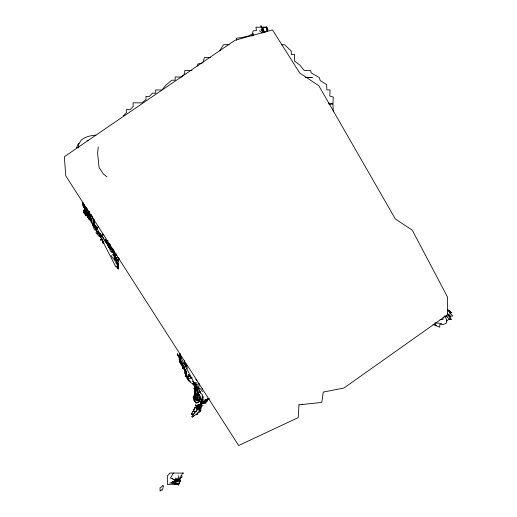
<?xml version="1.0" encoding="UTF-8"?>
<svg xmlns="http://www.w3.org/2000/svg" width="517" height="517" viewBox="0 0 517 517"><rect width="100%" height="100%" fill="white"/><g stroke="black" fill="none" stroke-linecap="round" stroke-linejoin="round"><path stroke-width="0.78" d="M96.065 229.412L96.065 230.75L97.571 233.542M184.53 364.155L184.537 360.588M185.235 376.046L185.881 375.426L185.849 376.298L185.235 376.072L186.055 376.046M443.198 318.194L443.205 316.843M100.556 234.162L100.55 235.855L98.611 232.585L100.556 234.162L99.671 233.484L98.114 230.492M195.109 394.458L195.122 393.172M102.902 240.896L102.883 242.977L104.007 243.701M179.373 358.455L179.347 360.259L179.128 359.024L179.522 358.52M195.109 391.537L195.122 390.361L195.051 391.072M195.038 394.988L195.672 393.993L195.342 398.387L195.672 399.105L197.759 398.775L197.746 393.23M91.761 219.667L91.496 218.103L90.973 218.348L89.034 212.946L89.06 211.149M111.065 255.34L112.247 257.531L114.444 259.663L115.291 258.326L117.21 262.293L116.415 264.206L115.905 262.061L116.163 258.196L115.259 255.902L113.43 254.228L113.714 255.249M88.756 215.867L88.782 214.652L86.371 214.917L86.384 215.253L85.996 214.62L85.841 213.082L86.727 212.422M89.473 218.277L89.46 218.891L88.717 219.001L88.355 217.082L87.631 217.327L87.509 216.138L88.291 216.326L88.245 218.161L88.859 217.437L87.631 217.327L87.509 216.138M185.849 372.673L185.836 372.221L185.493 372.363L185.836 372.221M179.632 358.96L179.645 358.455M91.063 216.306L89.06 216.125L89.04 211.563M180.09 353.854L179.632 355.198L180.918 357.602L179.412 359.179L179.838 360.756L180.672 361.435L179.845 360.259L179.709 356.181M116.564 258.506L116.532 259.605L119.466 258.907M185.868 374.773L185.849 375.31L185.597 374.76M206.722 400.365L206.664 401.211L205.592 401.386L205.533 399.505M185.403 370.521L182.443 368.02L182.643 365.467L183.134 367.316L185.319 370.424M201.191 399.467L200.783 399.37L201.197 399.163M117.585 262.869L118.141 264.161L118.322 268.413L117.456 266.862L115.769 266.727L100.996 238.014L88.866 217.36L88.866 217.696L86.139 212.313L82.894 202.858L83.063 205.973L85.796 209.379L86.565 213.101L86.274 214.594L87.043 214.587L87.528 215.208L87.018 215.654L86.914 214.594L87.018 215.654M197.513 406.226L196.899 406.459L196.919 405.903L198.043 406.737M201.811 403.053L203.039 402.375L205.495 402.556L206.005 401.211L205.327 400.74L207.414 400.597M198.127 394.458L198.315 393.23L197.752 392.804L197.494 389.32M85.189 207.905L85.234 206.664L85.951 208.778M94.359 219.971L94.133 224.191L96.233 226.207M205.495 401.179L206.147 401.315L206.167 400.83L205.495 401.102L206.147 401.315L206.897 400.455L206.509 400.656M170.003 484.539L167.392 484.403L167.353 475.976L169.893 473.036L183.445 473.12L182.546 473.113M206.109 399.693L206.832 399.402L206.109 400.578L205.514 400.597L205.404 399.945M84.517 209.689L83.832 210.723L84.51 211.149L83.883 212.009L84 212.7L85.622 215.201L85.596 211.763M447.328 310.355L450.074 311.531L449.784 316.197L447.27 314.297M174.946 479.13L176.071 479.311L177.176 480.403L176.698 481.114L175.664 480.603L174.591 481.469M94.346 219.919L94.133 224.191L92.601 216.946M114.444 259.663L114.406 256.206L113.43 254.228M185.881 375.426L185.849 376.298M102.999 241.019L102.883 242.977L103.859 242.163M196.247 387.763L195.6 387.672L195.691 389.456L196.673 388.913L195.956 389.992L197.048 390.083L197.759 391.014M206.638 400.468L206.794 400.798L207.336 399.273M206.109 400.578L205.495 400.895L206.664 401.211L206.109 401.36L206.128 400.998M200.628 405.373L201.649 403.674L201.462 405.218L199.523 405.722L201.507 404.533L201.462 405.218L200.169 405.554M199.355 408.236L199.446 407.028L198.573 407.654L199.11 404.889L200.867 405.735L198.399 407.499M200.325 405.787L200.861 404.281M85.622 215.201L84.937 210.988L85.622 209.43L87.341 209.43L85.551 209.605L85.622 208.616M194.049 398.917L194.153 397.599M197.488 406.517L197.63 404.643L199.368 405.457M194.192 409.768L194.806 407.551L196.033 407.642M181.092 361.105L181.144 362.359L180.944 361.131L179.754 360.381L179.341 357.842M201.132 402.207L200.538 404.346L202.231 403.906L201.921 400.597L203.847 402.058L201.876 403.176L201.947 401.244M179.806 358.824L179.632 355.198L193.81 382.186L198.967 394.458L199.349 394.426L201.081 398.252L201.443 401.825L200.764 410.821L197.378 413.167M84.555 212.758L84.807 213.644M112.118 252.761L112.183 252.044L111.569 251.52M185.157 370.101L184.588 369.791L184.756 368.059L181.965 364.382L181.939 365.874L182.482 366.857L183.134 367.316L180.885 363.167L181.635 364.427M85.324 211.847L84.155 212.868L84.336 210.994M85.854 214.18L86.682 213.275L85.841 213.082L86.591 212.745L85.777 214.271M86.274 214.594L85.79 213.954L86.468 213.437L87.018 214.594L87.761 213.818M200.738 404.895L200.661 405.593L198.392 405.115L197.862 405.496L198.16 406.621M98.269 146.99L97.59 153.006L99.057 167.469L103.355 173.958L106.974 176.885M172.323 481.876L172.743 481.721L172.581 482.794L172.348 481.67L175.373 481.631L175.263 482.245L173.492 482.439M181.254 362.029L181.441 363.89L181.312 362.449L180.181 360.595M194.657 394.18L194.444 395.686L196.899 395.143L195.672 395.266L196.899 394.684L197.927 395.686L197.307 396.914M199.303 409.697L199.614 407.454L200.596 406.982L198.638 408.508L199.303 409.697L199.368 411.286L199.316 408.844L196.428 410.53L194.812 412.87M97.7 229.703L97.383 228.029L96.388 226.931L94.708 225.619L94.029 225.78L93.06 224.74L93.319 223.053L94.223 223.984M202.522 391.66L200.35 388.629L198.709 387.84L199.316 383.827L196.279 384.512L195.646 383.065L192.208 381.346M194.838 395.686L194.65 396.914L195.316 398.142L194.599 398.142L196.37 398.142L196.958 396.888L196.899 394.684M179.858 481.631L179.393 480.19L179.813 480.325L179.625 483.124L178.371 484.229L173.021 482.82L171.502 482.859L172.31 483.873L177.253 484.086L178.494 484.978L179.709 482.859L178.371 484.229L178.494 484.978M180.006 353.615L179.761 355.173L178.287 355.192L177.26 353.706L179.05 357.854M101.571 238.505L100.886 237.251M198.379 410.071L198.547 409.18M195.672 389.275L194.166 388.441L195.058 386.955L194.806 387.504M194.444 396.235L194.373 400.339L195.672 402.833L196.899 403.047L198.702 402.142L199.31 401.198L199.355 399.596M108.499 247.527L109.242 247.055L108.88 246.486L109.165 247.236L108.247 246.512L107.53 243.946M163.165 487.169L163.417 485.961L162.752 485.289L162.125 486.542L160.07 487.77L160.089 491.15L161.614 489.696L162.028 490.168L162.59 489.754L163.036 487.77M200.105 404.281L200.635 401.825L198.903 398.355M184.756 368.059L184.194 368.576L183.012 366.139M194.444 398.31L194.696 395.686M172.348 481.67L172.2 482.309L172.743 481.721M182.669 366.934L182.831 366.223M115.233 256.329L115.278 256.749L114.483 255.327L114.651 253.711L113.74 254.151L114.638 255.792L113.423 252.781L111.569 252.044M180.931 360.872L180.84 361.519L179.838 360.756M185.849 373.701L185.849 374.689L185.849 372.77M207.304 399.311L207.143 399.984L207.563 399.932L207.304 399.311L207.375 400.009L206.348 401.114M194.89 394.148L194.987 393.767M179.554 481.068L173.57 482.859L175.761 482.729M179.586 479.001L179.91 477.792M91.477 221.412L91.166 222.581L91.567 221.231M85.79 211.149L87.593 211.182L87.16 209.43L85.622 209.275L86.753 209.702M206.722 401.606L206.903 401.121L206.109 401.715L205.682 401.211L206.109 401.728L206.903 401.121M203.078 62.176L204.396 57.581L210.678 57.594M198.295 394.471L198.127 395.04L199.355 395.085M205.882 401.967L206.109 401.211L206.671 401.211L205.882 401.967L205.495 401.509M184.194 366.999L184.007 367.6L185.377 370.153M85.344 210.277L84.155 212.868M208.868 398.885L207.55 399.673L207.84 398.749M189.293 376.35L189.539 375.588L190.586 377.313L189.293 376.35L188.55 374.663M179.405 480.306L180.291 477.553M103.969 235.112L102.721 233.884L102.056 235.92L103.555 238.46M118.38 266.746L118.328 268.775L117.107 266.772L118.348 269.099L118.471 266.772L118.322 268.717L117.598 266.791L116.92 266.791M179.709 482.859L174.365 483.951L174.488 484.287L177.253 483.873M200.764 403.195L201.901 401.47M194.444 396.306L194.65 395.518L194.192 394.865L195.962 394.71M206.037 400.158L206.289 400.688L207.149 399.37L207.201 399.977L206.057 399.977L205.514 400.597M105.985 242.428L108.499 244.289L108.26 245.905L107.278 244.063M192.208 377.908L187.981 378.916L187.529 377.908L188.77 374.47L187.981 378.916L190.418 381.346M195.025 387.13L195.096 386.548L194.095 388.086L194.592 388.267M181.312 362.449L181.881 362.514L181.312 362.449L181.629 362.191L181.751 362.591M194.243 409.212L194.405 408.798L192.938 411.797L194.411 409.193M182.507 473.288L181.506 475.847L180.11 476.293M201.817 402.084L200.493 404.313L201.811 403.286L202.231 403.906L200.926 403.221L201.837 401.838L201.708 401.25M172.31 483.873L173.647 482.561M185.325 370.527L184.705 372.053L186.191 372.259M111.142 249.692L109.759 248.36L111.504 248.69L112.195 250.803L113.41 252.037L114.315 252.167L113.449 254.493M184.343 364.563L184.763 364.711L185.067 363.981M100.24 235.991L102.095 236.508L102.36 235.881M173.583 484.125L173.809 483.576M200.312 405.923L201.507 404.533M193.888 413.51L191.923 416.553L192.285 417.29L195.497 414.731L196.958 414.156L199.071 411.648L200.719 406.737L200.79 407.157M207.556 399.37L207.666 399.899L206.503 400.597L207.007 400.591M76.645 147.545L78.338 143.584L78.888 143.907L78.338 143.584L78.733 147.92M85.635 210.044L84.937 210.988L85.622 209.43L86.83 209.514M194.935 386.916L194.334 387.795M194.159 415.19L193.571 416.56L191.923 416.553M448.737 315.609L449.79 316.656L448.814 316.016L446.623 316.139L446.449 316.617L449.977 319.5L450.973 319.454L450.074 318.336L449.79 316.656L447.321 313.16M196.046 411.739L197.055 409.438M196.938 408.695L196.725 406.898L196.027 406.737L196.938 408.695L198.244 406.595L196.027 406.737L196.105 407.79M252.005 36.145L252.923 34.083L252.393 34.083L253.156 30.774L256.426 30.645L255.954 27.207L260.891 27.233L261.02 25.85L261.938 27.304L266.804 27.252L268.019 30.16M205.74 401.211L205.856 403.092L203.608 403.111M266.804 27.252L266.339 27.201L267.186 30.91L266.397 27.181L266.766 29.262M198.127 393.23L197.559 394.458L198.127 395.04L199.355 394.458M186.818 368.964L187.471 367.593M200.867 405.186L201.042 404.817L199.969 404.837L201.094 404.772L200.583 404.895L200.958 404.721L200.363 405.858L199.11 404.889M194.017 398.607L193.164 397.592L194.444 395.247L194.528 396.533M206.781 400.856L207.252 400.003L206.936 399.893M196.828 389.333L197.048 390.083L195.672 389.844L196.899 390.781L196.033 390.884M185.797 366.908L186.469 365.59L185.138 366.204M114.341 255.114L114.024 255.728L114.024 255.114M90.533 216.306L91.192 215.027M110.754 248.864L111.381 247.662L109.714 248.334L110.211 248.089M201.675 401.677L200.926 403.221M97.151 228.475L97.383 228.029L97.054 229.522L95.522 227.913L93.319 223.053L94.449 224.927M84.316 207.323L85.182 210.199M199.31 401.198L198.825 401.509L196.899 400.597L197.455 399.583L198.127 399.37M85.092 210.994L84.2 209.695L84.568 209.023L85.467 210.684M107.704 243.436L108.79 244.793L108.544 245.245L109.274 246.519L108.893 247.132M197.578 396.914L195.672 399.105M200.312 404.682L201.339 402.846M205.495 402.51L205.953 401.703L205.617 401.211L206.322 400.572L205.307 401.341M195.82 391.983L195.148 392.009L194.98 393.23L196.066 392.009L196.899 392.009M206.722 400.74L207.013 400.307M173.382 473.023L170.429 478.109L172.148 478.529L174.261 479.873M195.672 400.597L195.51 398.846L194.373 400.339L194.689 401.463L194.159 400.772L194.747 399.757M193.319 414.104L191.342 414.104L192.679 411.816M78.817 144.03L81.124 140.185C85.26 136.708 90.669 135.499 95.936 135.118M197.048 409.516L198.735 406.982M179.522 480.972L180.11 480.009C177.557 479.317 175.825 482.083 173.227 481.598M219.738 50.731L223.506 44.682L229.07 44.695M113.41 252.037L113.611 253.375M195.284 405.509L195.672 404.921L196.428 405.696L196.899 405.509L195.284 405.509L196.88 405.483L195.672 405.509L196.428 405.696M206.722 400.643L206.412 401.063L206.761 401.166M92.588 225.082L92.64 224.417M194.573 396.914L195.672 395.686M201.359 402.297L201.798 401.644M179.832 479.285L181.318 477.094L178.927 479.692M102.379 239.539L100.712 240.004L101.532 238.802M197.559 408.159L199.381 406.207M109.843 246.59L110.121 246.189L109.501 246.538M86.21 213.366L85.79 213.954L86.404 213.98L85.854 214.038L86.682 213.275L85.854 214.038M88.556 215.382L87.27 214.555L88.013 212.946L88.446 215.305M194.166 388.441L195.672 387.188L196.602 387.155L196.899 387.64L196.15 386.05M175.806 480.138L174.63 481.702L173.143 481.805L169.731 483.175M175.315 481.243L176.168 480.112M196.628 393.308L195.672 395.02L196.899 394.458L196.628 393.308L195.717 394.516L195.478 393.03M206.477 400.229L207.395 399.803L206.367 399.984M203.478 403.363L204.267 402.355M199.336 405.302L201.333 402.756L201.287 401.114L201.817 400.869M110.922 249.42L111.504 248.69L109.875 248.748L111.569 249.614L111.09 249.498M84.84 213.883L85.118 213.534M84.756 209.43L83.308 211.207L83.793 213.017M178.817 479.763L179.69 478.69M207.143 400.636L206.632 400.501L207.143 400.636L206.567 401.108L205.495 400.998M197.584 406.556L198.069 405.968L199.258 406.032M186.068 373.946L185.836 374.993L185.351 374.056L185.881 373.642C185.144 377.901 190.036 383.659 194.67 384.293M102.017 239.52L100.712 240.004L101.739 238.783M194.612 389.799L194.405 388.551M88.245 218.161L88.672 217.663L88.717 219.001L88.859 218.277L89.46 218.31L89.46 218.891L88.859 218.891M197.733 397.928L199.4 395.983L199.291 399.408L200.583 398.73L199.465 399.37L199.355 398.142L200.641 398.239M194.062 409.193L194.405 408.798M183.335 366.915L182.85 365.635L183.186 365.261M194.599 388.325L194.573 387.718M86.423 212.358L85.027 211.356L85.447 210.904L84.801 208.933L86.203 210.148L87.27 214.555M109.203 247.236L110.806 247.294L109.682 248.367L108.99 247.132L109.727 246.467L110.173 244.864L108.428 243.365L106.929 242.9M198.638 408.508L199.614 407.454M91.852 221.812L91.49 222.194L92.11 222.943M203.485 403.745L204.125 402.724L204.079 403.053M85.027 211.356L85.816 210.555M201.94 402.142L201.817 401.812L203.847 402.058L201.856 403.086M432.884 324.321L439.734 327.242L439.76 324.405L443.198 324.566L446.636 322.892L446.636 321.251L448.413 319.454L451.515 319.454L450.074 318.291L450.113 316.178L452.685 316.016L449.861 312.378M123.401 115.724L126.633 112.493L126.633 109.268L129.89 109.804L133.166 106.58L133.089 102.805L141.826 102.877L146.007 99.581L146.007 96.349L149.18 96.569L152.463 93.118L155.733 93.254L155.753 89.874L161.795 90.074L166.054 85.001L171.838 80.206L175.16 80.193L175.147 76.962L181.409 77.078L184.685 73.944L184.756 70.519L191.885 70.564M110.25 245.691L109.158 246.777L110.089 246.99L109.113 247.132L109.598 247.721L110.806 247.294L109.875 248.289L110.722 248.36L111.381 247.662L109.636 249.02M118.283 260.529L117.76 261.053L118.748 261.007L118.283 262.3L118.283 260.529L118.748 261.007L118.283 261.007M195.723 401.851L195.672 402.833M107.969 240.373L107.42 240.89L106.211 240.489M179.735 478.632L182.003 476.971L181.842 475.827M197.707 407.81L199.31 406.356M178.708 479.517L180.737 477.721M100.712 240.004L101.81 239.028M174.268 481.973L174.901 481.411L176.471 481.359M84.2 209.695L84.665 209.288M185.752 374.398L185.351 374.056M203.039 402.375L203.653 401.851M200.738 407.318L203.058 405.334M101.093 235.216L102.721 233.884M175.373 481.631L173.731 482.723M185.629 365.099L186.715 365.881L185.377 363.722L184.711 364.265L183.496 363.451M200.926 398.394L197.139 399.809C195.336 400.63 193.274 395.098 194.444 398.142M198.683 392.125L197.752 392.804L197.662 392.009M194.405 391.149L195.012 390.71L195.206 389.553M207.55 399.673L208.765 398.814M115.756 255.585L114.703 254.383L113.999 254.868L114.483 255.327M89.111 211.66L87.341 212.868L89.06 212.868L88.911 211.731M118.335 259.948L119.472 259.288M176.698 481.114L176.375 480.849L177.182 480.299M206.839 400.255L207.563 399.932M206.335 401.198L207.666 399.899M196.899 406.459L196.576 406.123L196.919 405.903L197.63 406.129M175.528 483.634L174.488 484.287L174.016 484.002M175.14 480.558L173.143 481.805L177.273 480.235L176.097 480.403L175.935 479.854L178.249 479.776M180.452 358.501L180.969 358.178M175.832 482.025L177.208 481.185M253.214 33.334L249.336 35.686L241.433 37.631L236.424 38.226L236.592 40.268M194.838 396.914L195.962 396.248M107.278 244.599L107.904 245.317L108.79 244.793M203.685 403.053L204.267 402.717L204.267 402.045M172.904 483.628L171.56 484.364L170.448 484.164M175.644 478.102L176.071 479.311L177.396 478.089L177.35 479.698L178.41 479.156L178.701 478.238L178.178 475.724M96.692 227.751L98.566 226.808M85.551 209.605L87.341 208.726M206.89 399.286L208.028 398.743M76.671 147.759L78.746 146.796M185.235 372.977L185.235 373.474L184.899 373.054L185.849 372.692M118.651 259.288L117.023 259.896M177.35 479.698L178.481 479.925M88.245 217.05L87.631 217.327L89.344 217.922L88.859 217.437M112.215 250.693L113.087 250.306L112.842 248.787M109.675 247.759L110.806 247.294L108.99 247.132M199.161 400.597L198.522 400.856L197.455 399.583L198.825 401.509L198.463 402.278L196.899 402.814L195.226 401.838M194.224 395.686L194.65 395.518M108.428 243.604L108.841 243.449L108.428 243.365M194.987 386.962L195.736 386.684M197.862 405.496L198.463 405.283M177.253 483.589L174.798 483.86L176.026 483.822M109.21 245.989L109.83 245.775M267.709 31.556L266.623 27.201L262.953 27.207M183.903 364.201L185.377 363.722M193.164 397.592L194.334 397.218M116.836 255.269L115.259 255.766L115.026 254.118M195.672 396.061L196.899 395.686M86.423 214.232L87.076 214.038M109.113 246.648L109.727 246.467L109.274 246.519M195.646 383.065L197.009 382.716M200.583 404.895L199.969 404.837L201.094 404.772M179.393 480.19L180.11 480.009L180.123 481.598L179.813 480.325L178.869 480.467M87.224 214.742L86.371 214.956L87.631 215.835M199.413 405.128L200.939 404.772M202.115 63.1L197.668 64.056L197.746 66.157M329.064 104.654L332.935 103.82L333.284 97.015L329.775 96.052L330.079 89.939L326.834 89.893L326.66 84.568L320.204 80.568L319.306 77.563L311.279 72.962L310.678 70.519L304.235 70.519L299.815 65.084L294.587 61.096L294.548 54.382L291.258 54.498L291.278 51.099L284.57 44.708L281.707 44.837M109.113 246.557L109.591 246.46M199.355 411.118L200.764 410.821M119.421 259.107L117.288 259.288M205.081 400.714L206.128 400.526M114.212 260.691L115.879 260.406L115.291 258.326M85.021 210.82L85.622 210.723M185.991 371.839L184.705 372.053L185.894 372.13M195.329 387.155L195.949 387.117M194.037 397.004L194.405 396.953M194.495 411.681L195.801 411.61M196.822 388.61L197.52 388.526M172.529 483.33L173.718 483.208M176.375 480.849L177.499 480.739M208.79 398.575L209.398 398.523M85.538 212.985L86.74 212.907M114.722 254.241L116.564 254.131L116.564 254.752L114.722 254.241L113.869 250.693M206.722 399.37L207.433 399.344L207.291 399.951M195.71 388.396L196.667 388.37L195.6 387.672M196.253 414.156L197.643 414.117L196.279 414.098M83.14 202.929L82.507 202.935L83.521 207.323M194.521 388.319L194.392 388.732M266.339 27.201L267.612 31.569M444.575 316.158L446.623 316.139M116.965 266.785L116.125 266.785M87.502 216.442L88.245 216.436M87.069 140.669L88.394 140.669M88.859 211.149L88.342 211.149L89.034 212.946M86.662 215.208L87.528 215.208M450.074 312.578L451.819 312.578L447.276 310.497M434.946 322.892L441.751 323.493M185.803 373.591L185.202 373.591L185.545 374.037M197.817 388.222L199.084 388.222M199.084 391.66L200.538 391.66M195.678 394.458L196.899 394.458M200.783 399.37L201.197 399.37M193.255 414.104L191.342 414.104M440.083 319.454L443.198 319.454M108.809 244.864L110.173 244.864L109.714 245.323L108.544 245.245L108.305 244.715M306.794 77.518L312.352 77.556L305.288 77.272M175.935 479.854L177.176 480.403L176.64 479.789M115.278 257.569L118.283 257.569L118.283 258.351M89.04 216.248L89.984 216.306M111.659 251.663L110.987 251.579L109.901 250.021M203.129 399.124L203.039 401.825L203.944 401.483L205.844 402.045L204.984 399.635M451.289 312.514L451.787 312.585L451.102 312.455M194.676 388.306L195.096 388.377M328.36 103.057L332.935 103.82L333.31 111.711M115.905 262.061L117.21 262.293L116.448 262.293L117.417 263.134M202.024 401.78L201.417 401.664L201.792 401.806M114.199 255.689L115.259 255.902L114.742 255.566M206.794 401.354L206.109 401.211L206.109 401.728M185.907 370.56L185.532 370.469L186.333 371.432M176.607 480.396L177.253 480.571M193.894 388.28L194.793 388.526M108.66 245.013L109.714 245.323L108.744 244.677M202.955 401.955L204.189 402.349M180.872 363.858L180.071 362.675L179.774 359.619M83.47 205.146L84.038 205.443L83.489 203.543M186.068 374.631L185.622 374.476L185.454 371.032M83.948 207.181L85.118 207.614M182.327 364.879L180.698 364.233L180.22 362.979M193.39 383.284L194.935 383.905M179.47 357.021L180.918 357.602M183.192 366.559L182.501 366.282L182.146 363.412M107.103 242.854L108.266 243.326M183.522 363.625L184.64 364.097M114.225 255.463L115.259 255.902M182.953 365.551L181.299 362.262L182.12 364.569L184.666 367.374M102.095 236.508L100.802 235.267M447.328 309.502L450.074 310.853M180.071 362.675L181.357 363.309M182.443 368.02L183.671 368.627M184.899 373.054L185.235 373.474M85.977 215.343L87.651 216.52M262.203 33.082L259.379 30.645M106.676 243.055L107.672 243.578L107.904 245.317M93.06 224.74L94.708 225.619M113.423 252.781L112.183 252.044L112.687 252.658M195.769 379.543L197.093 380.26M179.554 359.005L179.871 360.53L180.944 361.131M198.922 389.391L199.252 391.653L200.602 392.616M194.806 407.551L195.891 408.178M196.99 387.737L197.643 388.112L197.32 387.744M265.783 32.125L263.192 30.645L261.02 25.85L262.649 29.96M109.113 247.132L109.727 247.494L109.313 246.435L109.669 247.339M106.541 242.764L108.085 243.733M84.652 209.695L86.3 211.582L85.156 209.501L85.26 211.718L86.669 212.616M90.242 219.887L91.535 220.727M177.228 483.479L178.371 484.229M85.26 211.718L86.597 212.597M205.391 401.321L205.953 401.703M91.335 221.186L90.081 220.326L89.202 218.374M172.148 478.529L175.308 480.707M435.036 324.799L436.322 325.697L435.178 324.741M179.754 360.381L180.259 360.743M173.699 481.54L174.707 482.464L174.184 481.631M201.921 400.597L203.847 402.058M197.862 390.445L196.706 389.566L197.455 390.361M262.171 30.639L264.413 32.39M109.158 247.048L109.727 247.494M112.325 254.564L114.406 256.206M179.845 360.259L181.803 361.803M93.861 225.38L91.69 222.937L91.496 218.103M183.813 363.884L184.763 364.711M117.269 260.277L117.689 260.652L117.521 259.877L115.937 260.161L116.273 261.583M181.299 362.262L182.359 363.212M181.428 362.281L181.506 363.742L183.593 366.85M199.375 411.661L199.846 412.088L199.743 411.584M195.672 385.643L193.352 383.446M109.404 246.88L110.535 247.96M179.871 360.53L181.079 361.758M196.286 405.509L195.672 404.921L195.672 405.78M85.951 210.852L86.63 211.518M193.733 383.362L195.898 385.533L195.445 384.079M184.595 369.312L185.454 370.178M261.027 29.689L263.928 32.687M86.669 212.138L86.132 211.576L86.74 212.506M200.951 393.282L202.477 394.962M184.246 369.603L185.293 370.754M88.853 216.52L92.44 221.134M99.671 233.484L100.414 234.304M93.687 225.586L92.304 224.035L94.501 230.059M192.382 383.653L195.949 387.64M180.847 361.338L181.57 362.159M198.832 394.458L199.355 395.059M197.681 387.879L198.916 389.295M95.891 232.618L99.497 236.799M185.855 365.81L186.708 366.824M95.419 226.381L96.718 227.952M178.397 356L177.234 354.378M89.674 219.434L90.365 220.281M107.672 243.578L104.744 239.003L107.252 244.231M89.131 216.384L90.54 218.142M262.655 31.531L261.24 29.727L262.106 31.02M197.177 406.123L197.668 406.743M196.279 384.512L198.709 387.84M104.311 240.289L105.869 242.441M199.93 392.222L200.635 393.256M199.2 407.913L200.073 409.193M90.171 219.809L91.767 222.226M97.616 231.112L98.728 232.844M196.382 388.312L197.242 389.65M103.697 238.873L102.941 237.665L103.361 239.281M114.076 252.412L114.961 253.925M91.063 214.484L91.774 215.705M111.808 250.176L112.176 250.816M175.664 480.603L175.864 480.946M109.759 248.36L110.14 249.032M195.116 398.142L195.672 399.195L195.672 398.788M444.814 316.087L446.559 319.512L446.636 321.251M205.43 402.252L205.856 403.092M106.172 241.019L107.258 243.164M197.177 406.776L196.899 406.233L196.718 406.892L196.861 406.116L196.958 406.711M194.276 394.969L194.625 395.686M86.048 207.989L85.757 206.632M91.606 221.715L90.934 220.32L91.567 221.153L91.528 219.486M105.778 240.315L107.109 243.229M179.974 359.444L180.782 361.228M194.159 400.772L193.455 399.163L193.946 396.927L194.289 397.534M94.152 226.097L95.852 230.059L95.283 227.79M182.624 365.073L182.85 365.635M179.651 359.948L180.22 361.357M199.142 389.941L200.144 392.422M185.151 370.586L185.668 371.949M118.387 266.714L118.141 265.234M105.946 240.935L106.702 242.964M186.482 364.847L186.915 366.081M181.706 362.436L181.512 361.887L182.12 364.569M252.923 34.083L253.395 35.453M184.194 368.576L184.588 369.791M114.703 254.383L114.91 255.023M177.867 480.086L178.061 480.687M187.529 377.908L185.829 371.032M196.363 407.861L196.699 408.96M263.651 30.923L262.642 27.246L263.683 31.052M83.47 203.511L83.948 205.307M179.8 359.606L180.142 360.905M194.224 411.513L194.702 413.458M118.031 267.457L118.322 268.814L118.076 263.366M92.129 216.319L92.498 218.025M85.66 208.067L86.035 209.928M206.147 401.315L206.076 400.798M181.254 358.501L180.931 356.833L181.047 357.906M179.787 358.43L180.116 360.181M87.341 209.844L87.593 211.182M194.192 394.865L194.431 396.171M179.451 482.445L179.586 483.227M182.398 364.666L182.63 365.984M86.914 214.594L87.018 215.208M198.392 405.115L198.483 405.748M113.197 249.504L113.339 250.596M118.277 263.825L118.425 265.415M88.782 214.652L88.892 216.054M266.623 27.201L266.817 29.585M204.383 400.436L204.486 401.864M85.622 209.275L85.686 210.29M194.489 390.238L194.65 393.204M86.371 214.917L86.404 215.563M180 361.758L180.026 362.288M88.226 217.224L88.245 217.663M302.232 403.971L302.232 404.384M202.522 388.222L202.522 388.984M200.583 398.142L200.583 399.085M196.899 399.37L196.899 400.597M85.622 208.383L85.622 208.739M172.381 482.232L172.348 482.859L173.079 482.594L172.381 482.232M298.975 404.837L298.238 417.6L238.654 445.518L65.788 175.89L64.315 156.741L234.977 40.274L272.491 29.908L299.705 72.981L318.834 85.744L395.337 218.969L412.256 230.136L447.56 297.139L447.56 314.691L343.844 388.08L323.248 392.073L321.774 402.439L298.975 404.837M203.168 397.004L202.664 399.887L202.147 395.453L203.168 397.004M115.052 257.207L114.522 257.996L113.902 256.859L115.052 257.207M176.452 479.996L176.097 480.403L176.866 480.636L176.452 479.996M117.469 266.759L117.307 264.368L117.469 266.759"/></g></svg>
